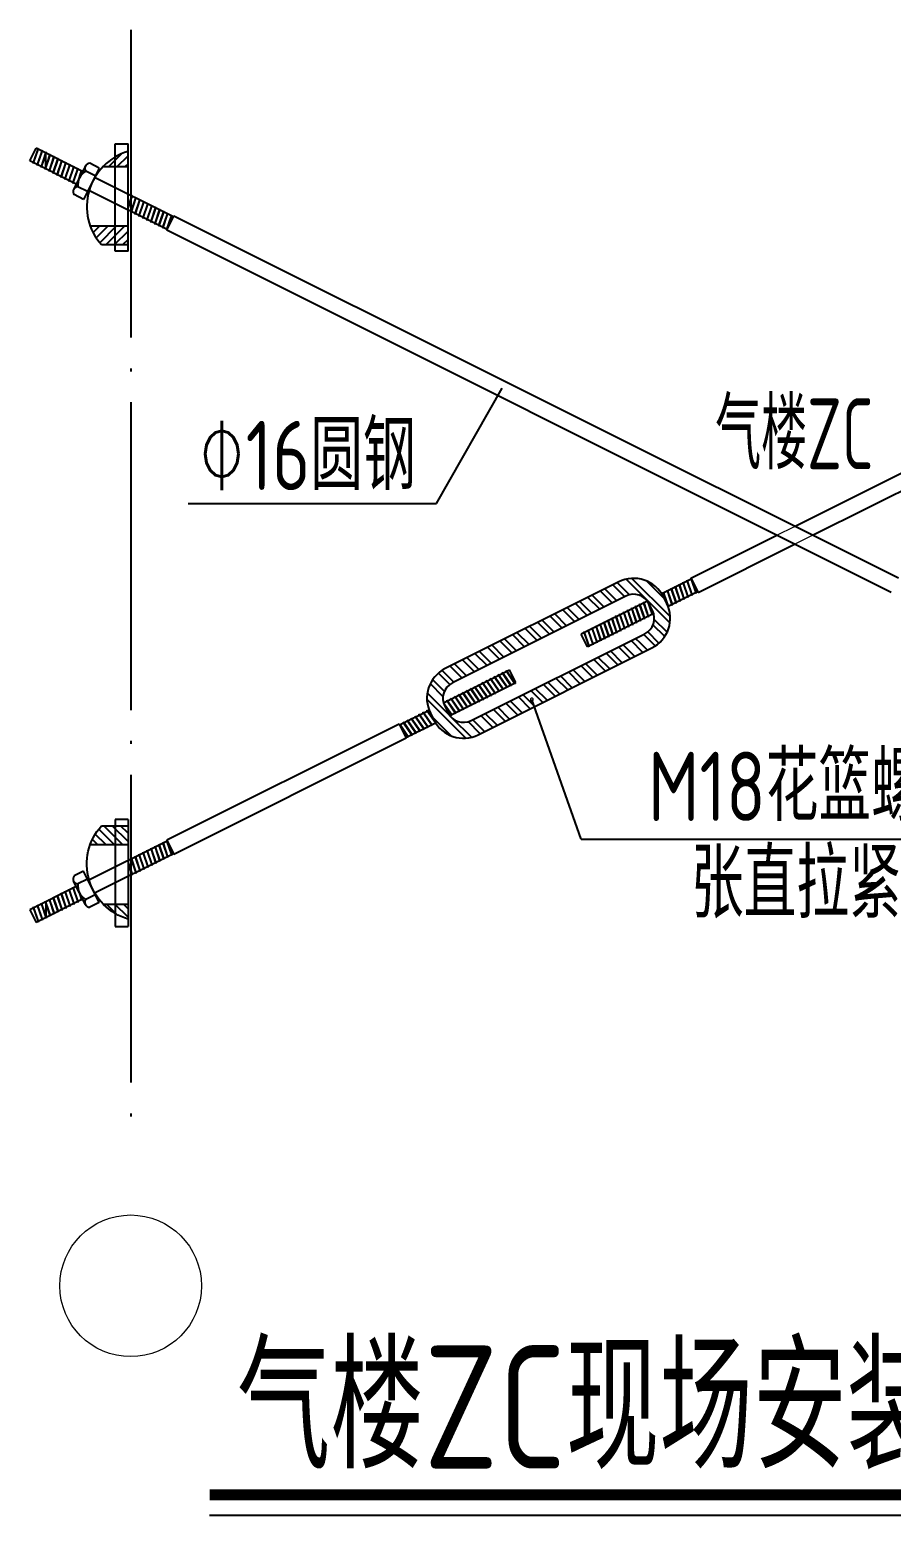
# Model space of a CAD drawing. Extents: x 9752569 to 9923256, y 1590558 to 2510207.
# Drawn here: x 9885641 to 9891237, y 2030757 to 2040408 of the extents above; entities that cross this region are included whole.
import ezdxf
from ezdxf.enums import TextEntityAlignment as Align

# ---------------------------------------------------------------- set-up
doc = ezdxf.new("R2010")
doc.units = 0
doc.header["$LTSCALE"] = 1000
doc.header["$MEASUREMENT"] = 0
for name, pattern in [('CONTINUOUS1', [0]), ('DASHED', [0.75, 0.5, -0.25]), ('DOTE', [2.42, 2, -0.2, 0.02, -0.2])]:
    doc.linetypes.add(name, pattern=pattern)
for name, color, linetype in [('003_THICK', 7, 'CONTINUOUS1'), ('DOTE', 8, 'DOTE'), ('LAYER4', 4, 'CONTINUOUS'), ('PUB_TEXT', 7, 'CONTINUOUS'), ('THIN', 7, 'CONTINUOUS'), ('一般文字', 6, 'CONTINUOUS'), ('刚架', 2, 'CONTINUOUS'), ('填充', 8, 'CONTINUOUS'), ('支撑', 4, 'CONTINUOUS'), ('板', 4, 'CONTINUOUS')]:
    doc.layers.add(name, color=color, linetype=linetype)
doc.layers.add('Z-详图标注', color=3, linetype='CONTINUOUS', lineweight=18)
doc.layers.add('标注', color=4, linetype='CONTINUOUS', lineweight=20)
doc.styles.add('_HZTXT', font='atssdeng.shx', dxfattribs={"width": 0.8, "bigfont": 'atssdchn.shx'})
doc.styles.add('TSSD_DIMENSION', font='atssdeng.shx', dxfattribs={"width": 0.7, "bigfont": 'atssdchn.shx'})
doc.styles.add('TSSD_Label', font='Tssdeng.shx', dxfattribs={"width": 0.7, "bigfont": 'hztxt.shx'})

# ---------------------------------------------------------------- blocks, each defined once
blk = doc.blocks.new('*X15')
at = {"layer": '填充', "linetype": 'Continuous'}
for p, q in [((15636192.3, -855771.1), (15636118.8, -855697.6)), ((15636226.4, -855728), (15636155, -855656.6)), ((15636253.1, -855712.5), (15636179.3, -855638.7)), ((15636227.1, -855925.2), (15636084.7, -855782.8)), ((15636183.7, -855804.6), (15636103.4, -855724.3)), ((15636328.2, -856068.5), (15636082.4, -855822.6)), ((15636235.7, -856053.1), (15636115.4, -855932.7)), ((15636364.4, -856062.4), (15636245, -855943.1)), ((15636420, -856040.9), (15636342.9, -855963.8)), ((15636448.1, -856026.8), (15636372.6, -855951.3))]:
    blk.add_line(p, q, dxfattribs=at)
blk = doc.blocks.new('*X16')
at = {"layer": '填充', "linetype": 'Continuous'}
for p, q in [((15637626.7, -855296.2), (15637384.6, -855054.1)), ((15637338.7, -855169.7), (15637263.2, -855094.3)), ((15637369, -855157.9), (15637291.4, -855080.2)), ((15637624.7, -855336.5), (15637347.6, -855059.3)), ((15637590.9, -855183.3), (15637477.5, -855069.9)), ((15637287.3, -855195.5), (15637275.3, -855183.5)), ((15637607.2, -855396.1), (15637526, -855314.8)), ((15637532, -855482.4), (15637458.2, -855408.6)), ((15637555.9, -855464.1), (15637484.4, -855392.6)), ((15637592.3, -855423.4), (15637517.8, -855348.9)), ((15637482.2, -855509.7), (15637438.3, -855465.8))]:
    blk.add_line(p, q, dxfattribs=at)
blk = doc.blocks.new('*X17')
at = {"layer": '填充', "linetype": 'Continuous'}
for p, q in [((15637259.1, -855209.5), (15637183.7, -855134.1)), ((15637275.3, -855183.5), (15637211.8, -855120)), ((15637048.6, -855314.8), (15636973.2, -855239.3)), ((15637100, -855289.1), (15637024.6, -855213.6)), ((15637128.2, -855275), (15637052.7, -855199.5)), ((15637179.6, -855249.3), (15637104.1, -855173.8)), ((15637207.7, -855235.2), (15637132.3, -855159.8)), ((15636861.4, -855408.4), (15636785.9, -855332.9)), ((15636889.5, -855394.3), (15636814.1, -855318.9)), ((15636941, -855368.6), (15636865.5, -855293.2)), ((15636969.1, -855354.6), (15636893.6, -855279.1)), ((15637020.5, -855328.8), (15636945, -855253.4)), ((15636702.3, -855487.9), (15636626.8, -855412.5)), ((15636730.4, -855473.9), (15636655, -855398.4)), ((15636781.9, -855448.2), (15636706.4, -855372.7)), ((15636810, -855434.1), (15636734.5, -855358.6)), ((15637438.3, -855465.8), (15637406.8, -855434.3)), ((15636491.8, -855593.2), (15636416.3, -855517.7)), ((15636543.2, -855567.5), (15636467.7, -855492)), ((15636571.3, -855553.4), (15636495.9, -855478)), ((15636622.8, -855527.7), (15636547.3, -855452.3)), ((15636650.9, -855513.7), (15636575.4, -855438.2)), ((15637295, -855603.3), (15637219.5, -855527.9)), ((15637323.1, -855589.3), (15637247.7, -855513.8)), ((15637374.5, -855563.6), (15637299.1, -855488.1)), ((15637402.7, -855549.5), (15637327.2, -855474)), ((15637454.1, -855523.8), (15637378.6, -855448.3)), ((15636304.6, -855686.8), (15636229.1, -855611.4)), ((15636332.7, -855672.8), (15636257.2, -855597.3)), ((15636384.1, -855647), (15636308.6, -855571.6)), ((15636412.2, -855633), (15636336.8, -855557.5)), ((15636463.7, -855607.3), (15636388.2, -855531.8)), ((15637135.9, -855682.9), (15637060.4, -855607.4)), ((15637164, -855668.8), (15637088.6, -855593.4)), ((15637215.4, -855643.1), (15637140, -855567.7)), ((15637243.6, -855629.1), (15637168.1, -855553.6)), ((15636925.4, -855788.2), (15636849.9, -855712.7)), ((15636976.8, -855762.4), (15636901.3, -855687)), ((15637004.9, -855748.4), (15636929.5, -855672.9)), ((15637056.3, -855722.7), (15636980.9, -855647.2)), ((15637084.5, -855708.6), (15637009, -855633.1)), ((15636738.2, -855881.8), (15636662.7, -855806.3)), ((15636766.3, -855867.7), (15636690.8, -855792.2)), ((15636817.7, -855842), (15636742.2, -855766.5)), ((15636845.8, -855827.9), (15636770.4, -855752.5)), ((15636897.2, -855802.2), (15636821.8, -855726.7)), ((15636579.1, -855961.3), (15636503.6, -855885.8)), ((15636607.2, -855947.3), (15636531.7, -855871.8)), ((15636658.6, -855921.5), (15636583.1, -855846.1)), ((15636686.7, -855907.5), (15636611.3, -855832)), ((15636499.5, -856001.1), (15636424, -855925.6)), ((15636527.6, -855987), (15636452.2, -855911.6))]:
    blk.add_line(p, q, dxfattribs=at)
blk = doc.blocks.new('A$C3B5F1999')
at = {"layer": '板', "lineweight": -3}
h = blk.add_hatch(dxfattribs=at)
h.set_pattern_fill('ANSI31', color=256, scale=11.25, style=0)
h.set_pattern_definition([(225, (1544786.093, 1161578.04), (25.25697034, -25.25697034), [])])
h.paths.add_polyline_path([(227.3, 494.1, 0.095394), (160.5, 606.6), (0, 606.6), (0, 494.1)])
h.paths.add_polyline_path([(0, 135.7), (0, 44.9, 0.128822), (150.1, 135.7)])
for p, q in [((0, 645.3), (76.8, 645.3)), ((0, 645.3), (0, 0)), ((76.8, 645.3), (76.8, 0)), ((160.5, 606.6), (0, 606.6)), ((160.5, 606.6), (0, 606.6)), ((227.3, 494.1), (0, 494.1)), ((150.1, 135.7), (0, 135.7)), ((76.8, 0), (0, 0))]:
    blk.add_line(p, q, dxfattribs=at)
blk.add_arc((-98.2, 376.8), 346.1, 286.4909, 41.61835, dxfattribs=at)

msp = doc.modelspace()

# ---------------------------------------------------------------- linework, layer by layer
at = {"layer": '003_THICK'}
for p, q in [((9886092.6, 2039509.3), (9885990.9, 2039305.9)), ((9886092.6, 2034738.2), (9885990.9, 2034941.5))]:
    msp.add_line(p, q, dxfattribs=at)
at = {"layer": 'DOTE'}
msp.add_line((9886297.1, 2040408), (9886297.1, 2033168.3), dxfattribs=at)
at = {"layer": 'LAYER4'}
for p, q in [((9889467.8, 2036821.1), (9888340.4, 2036257.5)), ((9889514.1, 2036728.6), (9888386.7, 2036164.9)), ((9889686.3, 2036634.9), (9889664.5, 2036678.4)), ((9889778.9, 2036681.2), (9889757.1, 2036724.7)), ((9888508.8, 2035920.7), (9889636.1, 2036484.4)), ((9888555.1, 2035828.2), (9889682.4, 2036391.9)), ((9888336.6, 2036014.5), (9888358.3, 2035970.9)), ((9888244, 2035968.2), (9888265.8, 2035924.6))]:
    msp.add_line(p, q, dxfattribs=at)
for centre, major_axis, start_param, end_param in [((9889564.2, 2036628.3), (-215.6, 0.3), 3.606601, 5.177398), ((9889564.2, 2036628.3), (-112.1, 0.6), 3.610884, 5.18168), ((9889586, 2036584.7), (-215.6, 0.5), 2.036922, 3.607718), ((9889586, 2036584.7), (112.1, 0.6), -1.112191, 0.458605), ((9888436.8, 2036064.6), (-215.6, 0.1), -1.106721, 0.464075), ((9888436.8, 2036064.6), (112.1, 0.9), 2.026718, 3.597514), ((9888458.6, 2036021), (-215.6, 0.3), 0.465009, 2.035805), ((9888458.6, 2036021), (-112.1, 1.5), 0.477025, 2.047821)]:
    msp.add_ellipse(centre, major_axis=major_axis, ratio=1, start_param=start_param, end_param=end_param, dxfattribs=at)
at = {"layer": 'PUB_TEXT'}
for p, q in [((9888283.3, 2037330.7), (9888709.5, 2038079.9)), ((9886669.6, 2037330.7), (9888283.3, 2037330.7)), ((9889222, 2035150.1), (9888902.5, 2036057.1)), ((9889222, 2035150.1), (9891997.1, 2035150.1))]:
    msp.add_line(p, q, dxfattribs=at)
at = {"layer": '一般文字', "color": 2}
msp.add_line((9886809.2, 2030757.4), (9894137.6, 2030757.4), dxfattribs=at)
at = {"layer": '一般文字', "color": 2, "const_width": 72}
msp.add_lwpolyline([(9886809.2, 2030890.9), (9894137.6, 2030890.9)], dxfattribs=at)
at = {"layer": '刚架', "color": 5, "linetype": 'DASHED'}
for p, q in [((9885745, 2039504.6), (9885745, 2039607.4)), ((9885745, 2034742.9), (9885745, 2034640))]:
    msp.add_line(p, q, dxfattribs=at)
at = {"layer": '支撑', "linetype": 'Continuous'}
for p, q in [((9885641.4, 2039556.4), (9885682.5, 2039638.7)), ((9885985.2, 2039487.3), (9885682.5, 2039638.7)), ((9885944.1, 2039405), (9885641.4, 2039556.4)), ((9886002.8, 2039522.4), (9885926.5, 2039369.9)), ((9886067.2, 2039458.5), (9886005.5, 2039489.3)), ((9886092.6, 2039509.3), (9886030.9, 2039540.1)), ((9886016.4, 2039356.8), (9885954.7, 2039387.6)), ((9886574.8, 2039192.6), (9886062.4, 2039448.8)), ((9885990.9, 2039305.9), (9885929.2, 2039336.8)), ((9886533.6, 2039110.3), (9886021.2, 2039366.5)), ((9886531.1, 2039105.1), (9886577.3, 2039197.7)), ((9891283.5, 2036844.6), (9886577.3, 2039197.7)), ((9890609.6, 2037181.6), (9894641.8, 2039197.7)), ((9891237.2, 2036752), (9886531.1, 2039105.1)), ((9890725.3, 2037123.7), (9894688, 2039105.1)), ((9889935.6, 2036844.6), (9890493.8, 2037123.7)), ((9889981.9, 2036752), (9890609.6, 2037065.9)), ((9889938.2, 2036839.5), (9889746.4, 2036743.6)), ((9889935.6, 2036844.6), (9889981.9, 2036752)), ((9889652.9, 2036696.8), (9889223.3, 2036482)), ((9889979.3, 2036757.2), (9889787.6, 2036661.3)), ((9889694.1, 2036614.6), (9889264.4, 2036399.7)), ((9889264.4, 2036399.7), (9889223.3, 2036482)), ((9888328.8, 2036034.8), (9888758.4, 2036249.6)), ((9888799.6, 2036167.3), (9888758.4, 2036249.6)), ((9888369.9, 2035952.5), (9888799.6, 2036167.3)), ((9888043.5, 2035892.1), (9888235.3, 2035988)), ((9888084.7, 2035809.9), (9888276.4, 2035905.7)), ((9888041, 2035897.3), (9886531.1, 2035142.3)), ((9888087.2, 2035804.7), (9886577.3, 2035049.8)), ((9888041, 2035897.3), (9888087.2, 2035804.7)), ((9886533.6, 2035137.2), (9886021.2, 2034881)), ((9886531.1, 2035142.3), (9886577.3, 2035049.8)), ((9886574.8, 2035054.9), (9886062.4, 2034798.7)), ((9885990.9, 2034941.5), (9885929.2, 2034910.7)), ((9885944.1, 2034842.4), (9885641.4, 2034691.1)), ((9886002.8, 2034725), (9885926.5, 2034877.5)), ((9886016.4, 2034890.7), (9885954.7, 2034859.8)), ((9885985.2, 2034760.1), (9885682.5, 2034608.8)), ((9886067.2, 2034789), (9886005.5, 2034758.2)), ((9885641.4, 2034691.1), (9885682.5, 2034608.8)), ((9886092.6, 2034738.2), (9886030.9, 2034707.3))]:
    msp.add_line(p, q, dxfattribs=at)
for centre, major_axis, start_param, end_param in [((9886056.1, 2039400.5), (102.1, 6), 2.029825, 3.209045), ((9886031.4, 2039508.1), (-32, 1.4), -1.511964, 0.671288), ((9885955.2, 2039355.6), (32, 0.5), 1.570208, 3.75346), ((9885955.2, 2034891.9), (-32, 0.5), -0.613005, 1.570247), ((9886056.1, 2034847), (-102.1, 6), -0.067509, 1.111712), ((9886031.4, 2034739.3), (32, 1.6), 2.463185, 4.646437)]:
    msp.add_ellipse(centre, major_axis=major_axis, ratio=1, start_param=start_param, end_param=end_param, dxfattribs=at)
at = {"layer": '标注', "linetype": 'Continuous'}
for p, q in [((9885663.8, 2039545.2), (9885693.5, 2039633.2)), ((9885664.5, 2039538.4), (9885698, 2039637.4)), ((9885669, 2039542.6), (9885698.7, 2039630.6)), ((9885689.5, 2039532.3), (9885719.2, 2039620.3)), ((9885690.2, 2039525.5), (9885723.7, 2039624.5)), ((9885698, 2039637.4), (9885693.5, 2039633.2)), ((9885694.7, 2039529.7), (9885724.4, 2039617.7)), ((9885698.7, 2039630.6), (9885698, 2039637.4)), ((9885715.2, 2039519.5), (9885744.9, 2039607.5)), ((9885716, 2039512.7), (9885749.4, 2039611.7)), ((9885723.7, 2039624.5), (9885719.2, 2039620.3)), ((9885720.4, 2039516.9), (9885750.1, 2039604.9)), ((9885724.4, 2039617.7), (9885723.7, 2039624.5)), ((9885740.9, 2039506.6), (9885770.7, 2039594.6)), ((9885741.7, 2039499.8), (9885775.1, 2039598.8)), ((9885749.4, 2039611.7), (9885744.9, 2039607.5)), ((9885746.1, 2039504), (9885775.8, 2039592)), ((9885750.1, 2039604.9), (9885749.4, 2039611.7)), ((9885766.7, 2039493.8), (9885796.4, 2039581.8)), ((9885767.4, 2039487), (9885800.8, 2039586)), ((9885775.1, 2039598.8), (9885770.7, 2039594.6)), ((9885771.8, 2039491.2), (9885801.6, 2039579.2)), ((9885775.8, 2039592), (9885775.1, 2039598.8)), ((9885792.4, 2039480.9), (9885822.1, 2039568.9)), ((9885793.1, 2039474.1), (9885826.5, 2039573.1)), ((9885800.8, 2039586), (9885796.4, 2039581.8)), ((9885797.6, 2039478.3), (9885827.3, 2039566.3)), ((9885801.6, 2039579.2), (9885800.8, 2039586)), ((9885826.5, 2039573.1), (9885822.1, 2039568.9)), ((9885827.3, 2039566.3), (9885826.5, 2039573.1)), ((9885663.8, 2039545.2), (9885664.5, 2039538.4)), ((9885669, 2039542.6), (9885664.5, 2039538.4)), ((9885689.5, 2039532.3), (9885690.2, 2039525.5)), ((9885694.7, 2039529.7), (9885690.2, 2039525.5)), ((9885715.2, 2039519.5), (9885716, 2039512.7)), ((9885720.4, 2039516.9), (9885716, 2039512.7)), ((9885740.9, 2039506.6), (9885741.7, 2039499.8)), ((9885746.1, 2039504), (9885741.7, 2039499.8)), ((9885766.7, 2039493.8), (9885767.4, 2039487)), ((9885771.8, 2039491.2), (9885767.4, 2039487)), ((9885792.4, 2039480.9), (9885793.1, 2039474.1)), ((9885797.6, 2039478.3), (9885793.1, 2039474.1)), ((9885818.1, 2039468), (9885847.8, 2039556)), ((9885818.8, 2039461.2), (9885852.3, 2039560.2)), ((9885823.3, 2039465.4), (9885853, 2039553.4)), ((9885843.8, 2039455.2), (9885873.5, 2039543.2)), ((9885844.5, 2039448.4), (9885878, 2039547.4)), ((9885852.3, 2039560.2), (9885847.8, 2039556)), ((9885849, 2039452.6), (9885878.7, 2039540.6)), ((9885853, 2039553.4), (9885852.3, 2039560.2)), ((9885869.5, 2039442.3), (9885899.2, 2039530.3)), ((9885870.3, 2039435.5), (9885903.7, 2039534.5)), ((9885878, 2039547.4), (9885873.5, 2039543.2)), ((9885874.7, 2039439.7), (9885904.4, 2039527.7)), ((9885878.7, 2039540.6), (9885878, 2039547.4)), ((9885895.2, 2039429.5), (9885924.9, 2039517.5)), ((9885896, 2039422.7), (9885929.4, 2039521.7)), ((9885903.7, 2039534.5), (9885899.2, 2039530.3)), ((9885900.4, 2039426.9), (9885930.1, 2039514.9)), ((9885904.4, 2039527.7), (9885903.7, 2039534.5)), ((9885920.9, 2039416.6), (9885950.7, 2039504.6)), ((9885921.7, 2039409.8), (9885955.1, 2039508.8)), ((9885929.4, 2039521.7), (9885924.9, 2039517.5)), ((9885926.1, 2039414), (9885955.9, 2039502)), ((9885930.1, 2039514.9), (9885929.4, 2039521.7)), ((9885955.1, 2039508.8), (9885950.7, 2039504.6)), ((9885953.4, 2039423.7), (9885976.4, 2039491.8)), ((9885955.9, 2039502), (9885955.1, 2039508.8)), ((9885962.7, 2039442.4), (9885980.8, 2039496)), ((9885972.1, 2039461), (9885981.6, 2039489.2)), ((9885980.8, 2039496), (9885976.4, 2039491.8)), ((9885981.6, 2039489.2), (9885980.8, 2039496)), ((9885818.1, 2039468), (9885818.8, 2039461.2)), ((9885823.3, 2039465.4), (9885818.8, 2039461.2)), ((9885843.8, 2039455.2), (9885844.5, 2039448.4)), ((9885849, 2039452.6), (9885844.5, 2039448.4)), ((9885869.5, 2039442.3), (9885870.3, 2039435.5)), ((9885874.7, 2039439.7), (9885870.3, 2039435.5)), ((9885895.2, 2039429.5), (9885896, 2039422.7)), ((9885900.4, 2039426.9), (9885896, 2039422.7)), ((9885920.9, 2039416.6), (9885921.7, 2039409.8)), ((9885926.1, 2039414), (9885921.7, 2039409.8)), ((9886279.8, 2039251.1), (9886307.3, 2039332.7)), ((9886279.8, 2039260.1), (9886302.9, 2039328.5)), ((9886279.8, 2039242.2), (9886308.1, 2039325.9)), ((9886298.9, 2039227.6), (9886328.6, 2039315.6)), ((9886299.6, 2039220.8), (9886333.1, 2039319.8)), ((9886307.3, 2039332.7), (9886302.9, 2039328.5)), ((9886304.1, 2039225), (9886333.8, 2039313)), ((9886308.1, 2039325.9), (9886307.3, 2039332.7)), ((9886324.6, 2039214.8), (9886354.3, 2039302.8)), ((9886325.3, 2039208), (9886358.8, 2039307)), ((9886333.1, 2039319.8), (9886328.6, 2039315.6)), ((9886329.8, 2039212.2), (9886359.5, 2039300.2)), ((9886333.8, 2039313), (9886333.1, 2039319.8)), ((9886350.3, 2039201.9), (9886380, 2039289.9)), ((9886351.1, 2039195.1), (9886384.5, 2039294.1)), ((9886358.8, 2039307), (9886354.3, 2039302.8)), ((9886355.5, 2039199.3), (9886385.2, 2039287.3)), ((9886359.5, 2039300.2), (9886358.8, 2039307)), ((9886376, 2039189.1), (9886405.7, 2039277.1)), ((9886376.8, 2039182.3), (9886410.2, 2039281.3)), ((9886384.5, 2039294.1), (9886380, 2039289.9)), ((9886385.2, 2039287.3), (9886384.5, 2039294.1)), ((9886410.2, 2039281.3), (9886405.7, 2039277.1)), ((9886410.9, 2039274.5), (9886410.2, 2039281.3)), ((9886298.9, 2039227.6), (9886299.6, 2039220.8)), ((9886304.1, 2039225), (9886299.6, 2039220.8)), ((9886324.6, 2039214.8), (9886325.3, 2039208)), ((9886329.8, 2039212.2), (9886325.3, 2039208)), ((9886350.3, 2039201.9), (9886351.1, 2039195.1)), ((9886355.5, 2039199.3), (9886351.1, 2039195.1)), ((9886376, 2039189.1), (9886376.8, 2039182.3)), ((9886381.2, 2039186.5), (9886376.8, 2039182.3)), ((9886381.2, 2039186.5), (9886410.9, 2039274.5)), ((9886401.7, 2039176.2), (9886431.5, 2039264.2)), ((9886402.5, 2039169.4), (9886435.9, 2039268.4)), ((9886406.9, 2039173.6), (9886436.7, 2039261.6)), ((9886427.5, 2039163.3), (9886457.2, 2039251.3)), ((9886428.2, 2039156.5), (9886461.6, 2039255.6)), ((9886435.9, 2039268.4), (9886431.5, 2039264.2)), ((9886432.7, 2039160.8), (9886462.4, 2039248.8)), ((9886436.7, 2039261.6), (9886435.9, 2039268.4)), ((9886453.2, 2039150.5), (9886482.9, 2039238.5)), ((9886453.9, 2039143.7), (9886487.3, 2039242.7)), ((9886461.6, 2039255.6), (9886457.2, 2039251.3)), ((9886458.4, 2039147.9), (9886488.1, 2039235.9)), ((9886462.4, 2039248.8), (9886461.6, 2039255.6)), ((9886478.9, 2039137.6), (9886508.6, 2039225.6)), ((9886479.6, 2039130.8), (9886513.1, 2039229.8)), ((9886487.3, 2039242.7), (9886482.9, 2039238.5)), ((9886484.1, 2039135), (9886513.8, 2039223)), ((9886488.1, 2039235.9), (9886487.3, 2039242.7)), ((9886504.6, 2039124.8), (9886534.3, 2039212.8)), ((9886505.3, 2039118), (9886538.8, 2039217)), ((9886513.1, 2039229.8), (9886508.6, 2039225.6)), ((9886509.8, 2039122.2), (9886539.5, 2039210.2)), ((9886513.8, 2039223), (9886513.1, 2039229.8)), ((9886530.3, 2039111.9), (9886560, 2039199.9)), ((9886531.1, 2039105.1), (9886564.5, 2039204.1)), ((9886538.8, 2039217), (9886534.3, 2039212.8)), ((9886539.5, 2039210.2), (9886538.8, 2039217)), ((9886540.4, 2039123.8), (9886565.2, 2039197.3)), ((9886564.5, 2039204.1), (9886560, 2039199.9)), ((9886565.2, 2039197.3), (9886564.5, 2039204.1)), ((9886577.3, 2039197.7), (9886572.2, 2039193.8)), ((9886401.7, 2039176.2), (9886402.5, 2039169.4)), ((9886406.9, 2039173.6), (9886402.5, 2039169.4)), ((9886427.5, 2039163.3), (9886428.2, 2039156.5)), ((9886432.7, 2039160.8), (9886428.2, 2039156.5)), ((9886453.2, 2039150.5), (9886453.9, 2039143.7)), ((9886458.4, 2039147.9), (9886453.9, 2039143.7)), ((9886478.9, 2039137.6), (9886479.6, 2039130.8)), ((9886484.1, 2039135), (9886479.6, 2039130.8)), ((9886504.6, 2039124.8), (9886505.3, 2039118)), ((9886509.8, 2039122.2), (9886505.3, 2039118)), ((9886530.3, 2039111.9), (9886531.1, 2039105.1)), ((9889780.6, 2036760.7), (9889781.3, 2036767.5)), ((9889781.3, 2036767.5), (9889814.7, 2036668.5)), ((9889785.8, 2036763.3), (9889781.3, 2036767.5)), ((9889806.3, 2036773.5), (9889807, 2036780.3)), ((9889806.3, 2036773.5), (9889836, 2036685.5)), ((9889807, 2036780.3), (9889840.5, 2036681.3)), ((9889811.5, 2036776.1), (9889807, 2036780.3)), ((9889811.5, 2036776.1), (9889841.2, 2036688.1)), ((9889832, 2036786.4), (9889832.7, 2036793.2)), ((9889832, 2036786.4), (9889861.7, 2036698.4)), ((9889832.7, 2036793.2), (9889866.2, 2036694.2)), ((9889837.2, 2036789), (9889832.7, 2036793.2)), ((9889837.2, 2036789), (9889866.9, 2036701)), ((9889857.7, 2036799.2), (9889858.5, 2036806)), ((9889857.7, 2036799.2), (9889887.4, 2036711.2)), ((9889858.5, 2036806), (9889891.9, 2036707)), ((9889862.9, 2036801.8), (9889858.5, 2036806)), ((9889862.9, 2036801.8), (9889892.6, 2036713.8)), ((9889883.4, 2036812.1), (9889884.2, 2036818.9)), ((9889883.4, 2036812.1), (9889913.1, 2036724.1)), ((9889884.2, 2036818.9), (9889917.6, 2036719.9)), ((9889888.6, 2036814.7), (9889884.2, 2036818.9)), ((9889888.6, 2036814.7), (9889918.3, 2036726.7)), ((9889909.1, 2036825), (9889909.9, 2036831.8)), ((9889909.1, 2036825), (9889938.9, 2036737)), ((9889909.9, 2036831.8), (9889943.3, 2036732.8)), ((9889914.3, 2036827.6), (9889909.9, 2036831.8)), ((9889914.3, 2036827.6), (9889944, 2036739.5)), ((9889934.9, 2036837.8), (9889935.6, 2036844.6)), ((9889934.9, 2036837.8), (9889964.6, 2036749.8)), ((9889935.6, 2036844.6), (9889969, 2036745.6)), ((9889944.9, 2036825.9), (9889969.8, 2036752.4)), ((9889600.6, 2036670.7), (9889601.3, 2036677.5)), ((9889600.6, 2036670.7), (9889630.3, 2036582.7)), ((9889605.8, 2036673.3), (9889601.3, 2036677.5)), ((9889601.3, 2036677.5), (9889634.7, 2036578.5)), ((9889605.8, 2036673.3), (9889635.5, 2036585.3)), ((9889626.3, 2036683.5), (9889627, 2036690.3)), ((9889626.3, 2036683.5), (9889656, 2036595.5)), ((9889631.5, 2036686.1), (9889627, 2036690.3)), ((9889627, 2036690.3), (9889660.4, 2036591.3)), ((9889631.5, 2036686.1), (9889661.2, 2036598.1)), ((9889652, 2036696.4), (9889652.2, 2036697.8)), ((9889652, 2036696.4), (9889681.7, 2036608.4)), ((9889656.5, 2036691.9), (9889686.2, 2036604.2)), ((9889663.4, 2036680.6), (9889686.9, 2036611)), ((9889754.9, 2036747.8), (9889755.6, 2036754.6)), ((9889754.9, 2036747.8), (9889774.3, 2036690.3)), ((9889755.6, 2036754.6), (9889784.6, 2036668.6)), ((9889760, 2036750.4), (9889755.6, 2036754.6)), ((9889760, 2036750.4), (9889789.8, 2036662.4)), ((9889780.6, 2036760.7), (9889810.3, 2036672.7)), ((9889785.8, 2036763.3), (9889815.5, 2036675.3)), ((9889814.7, 2036668.5), (9889810.3, 2036672.7)), ((9889815.5, 2036675.3), (9889814.7, 2036668.5)), ((9889840.5, 2036681.3), (9889836, 2036685.5)), ((9889841.2, 2036688.1), (9889840.5, 2036681.3)), ((9889866.2, 2036694.2), (9889861.7, 2036698.4)), ((9889866.9, 2036701), (9889866.2, 2036694.2)), ((9889891.9, 2036707), (9889887.4, 2036711.2)), ((9889892.6, 2036713.8), (9889891.9, 2036707)), ((9889917.6, 2036719.9), (9889913.1, 2036724.1)), ((9889918.3, 2036726.7), (9889917.6, 2036719.9)), ((9889943.3, 2036732.8), (9889938.9, 2036737)), ((9889944, 2036739.5), (9889943.3, 2036732.8)), ((9889969, 2036745.6), (9889964.6, 2036749.8)), ((9889969.8, 2036752.4), (9889969, 2036745.6)), ((9889981.9, 2036752), (9889976.7, 2036755.9)), ((9889394.8, 2036567.8), (9889395.6, 2036574.6)), ((9889400, 2036570.4), (9889395.6, 2036574.6)), ((9889395.6, 2036574.6), (9889429, 2036475.6)), ((9889420.6, 2036580.7), (9889421.3, 2036587.5)), ((9889420.6, 2036580.7), (9889450.3, 2036492.7)), ((9889425.8, 2036583.3), (9889421.3, 2036587.5)), ((9889421.3, 2036587.5), (9889454.7, 2036488.5)), ((9889425.8, 2036583.3), (9889455.5, 2036495.3)), ((9889446.3, 2036593.5), (9889447, 2036600.3)), ((9889446.3, 2036593.5), (9889476, 2036505.5)), ((9889451.5, 2036596.1), (9889447, 2036600.3)), ((9889447, 2036600.3), (9889480.4, 2036501.3)), ((9889451.5, 2036596.1), (9889481.2, 2036508.1)), ((9889472, 2036606.4), (9889472.7, 2036613.2)), ((9889472, 2036606.4), (9889501.7, 2036518.4)), ((9889477.2, 2036609), (9889472.7, 2036613.2)), ((9889472.7, 2036613.2), (9889506.2, 2036514.2)), ((9889477.2, 2036609), (9889506.9, 2036521)), ((9889497.7, 2036619.2), (9889498.4, 2036626)), ((9889497.7, 2036619.2), (9889527.4, 2036531.2)), ((9889502.9, 2036621.8), (9889498.4, 2036626)), ((9889498.4, 2036626), (9889531.9, 2036527)), ((9889502.9, 2036621.8), (9889532.6, 2036533.8)), ((9889523.4, 2036632.1), (9889524.2, 2036638.9)), ((9889523.4, 2036632.1), (9889553.1, 2036544.1)), ((9889528.6, 2036634.7), (9889524.2, 2036638.9)), ((9889524.2, 2036638.9), (9889557.6, 2036539.9)), ((9889528.6, 2036634.7), (9889558.3, 2036546.7)), ((9889549.1, 2036645), (9889549.9, 2036651.7)), ((9889549.1, 2036645), (9889578.8, 2036556.9)), ((9889554.3, 2036647.5), (9889549.9, 2036651.7)), ((9889549.9, 2036651.7), (9889583.3, 2036552.7)), ((9889554.3, 2036647.5), (9889584, 2036559.5)), ((9889574.8, 2036657.8), (9889575.6, 2036664.6)), ((9889574.8, 2036657.8), (9889604.6, 2036569.8)), ((9889580, 2036660.4), (9889575.6, 2036664.6)), ((9889575.6, 2036664.6), (9889609, 2036565.6)), ((9889580, 2036660.4), (9889609.8, 2036572.4)), ((9889634.7, 2036578.5), (9889630.3, 2036582.7)), ((9889635.5, 2036585.3), (9889634.7, 2036578.5)), ((9889660.4, 2036591.3), (9889656, 2036595.5)), ((9889661.2, 2036598.1), (9889660.4, 2036591.3)), ((9889686.2, 2036604.2), (9889681.7, 2036608.4)), ((9889686.9, 2036611), (9889686.2, 2036604.2)), ((9889789.8, 2036662.4), (9889789.2, 2036656.9)), ((9889240.6, 2036490.7), (9889241.3, 2036497.5)), ((9889240.6, 2036490.7), (9889270.3, 2036402.7)), ((9889245.7, 2036493.3), (9889241.3, 2036497.5)), ((9889241.3, 2036497.5), (9889274.7, 2036398.5)), ((9889245.7, 2036493.3), (9889275.5, 2036405.3)), ((9889266.3, 2036503.5), (9889267, 2036510.3)), ((9889266.3, 2036503.5), (9889296, 2036415.5)), ((9889271.5, 2036506.1), (9889267, 2036510.3)), ((9889267, 2036510.3), (9889300.4, 2036411.3)), ((9889271.5, 2036506.1), (9889301.2, 2036418.1)), ((9889292, 2036516.4), (9889292.7, 2036523.2)), ((9889292, 2036516.4), (9889321.7, 2036428.4)), ((9889297.2, 2036519), (9889292.7, 2036523.2)), ((9889292.7, 2036523.2), (9889326.2, 2036424.2)), ((9889297.2, 2036519), (9889326.9, 2036431)), ((9889317.7, 2036529.2), (9889318.4, 2036536)), ((9889317.7, 2036529.2), (9889347.4, 2036441.2)), ((9889322.9, 2036531.8), (9889318.4, 2036536)), ((9889318.4, 2036536), (9889351.9, 2036437)), ((9889322.9, 2036531.8), (9889352.6, 2036443.8)), ((9889343.4, 2036542.1), (9889344.2, 2036548.9)), ((9889343.4, 2036542.1), (9889373.1, 2036454.1)), ((9889348.6, 2036544.7), (9889344.2, 2036548.9)), ((9889344.2, 2036548.9), (9889377.6, 2036449.9)), ((9889348.6, 2036544.7), (9889378.3, 2036456.7)), ((9889369.1, 2036554.9), (9889369.9, 2036561.7)), ((9889369.1, 2036554.9), (9889398.8, 2036466.9)), ((9889374.3, 2036557.5), (9889369.9, 2036561.7)), ((9889369.9, 2036561.7), (9889403.3, 2036462.7)), ((9889374.3, 2036557.5), (9889404, 2036469.5)), ((9889394.8, 2036567.8), (9889424.6, 2036479.8)), ((9889400, 2036570.4), (9889429.8, 2036482.4)), ((9889429, 2036475.6), (9889424.6, 2036479.8)), ((9889429.8, 2036482.4), (9889429, 2036475.6)), ((9889454.7, 2036488.5), (9889450.3, 2036492.7)), ((9889455.5, 2036495.3), (9889454.7, 2036488.5)), ((9889480.4, 2036501.3), (9889476, 2036505.5)), ((9889481.2, 2036508.1), (9889480.4, 2036501.3)), ((9889506.2, 2036514.2), (9889501.7, 2036518.4)), ((9889506.9, 2036521), (9889506.2, 2036514.2)), ((9889531.9, 2036527), (9889527.4, 2036531.2)), ((9889532.6, 2036533.8), (9889531.9, 2036527)), ((9889557.6, 2036539.9), (9889553.1, 2036544.1)), ((9889558.3, 2036546.7), (9889557.6, 2036539.9)), ((9889583.3, 2036552.7), (9889578.8, 2036556.9)), ((9889584, 2036559.5), (9889583.3, 2036552.7)), ((9889609, 2036565.6), (9889604.6, 2036569.8)), ((9889609.8, 2036572.4), (9889609, 2036565.6)), ((9889274.7, 2036398.5), (9889270.3, 2036402.7)), ((9889275.5, 2036405.3), (9889274.7, 2036398.5)), ((9889300.4, 2036411.3), (9889296, 2036415.5)), ((9889301.2, 2036418.1), (9889300.4, 2036411.3)), ((9889326.2, 2036424.2), (9889321.7, 2036428.4)), ((9889326.9, 2036431), (9889326.2, 2036424.2)), ((9889351.9, 2036437), (9889347.4, 2036441.2)), ((9889352.6, 2036443.8), (9889351.9, 2036437)), ((9889377.6, 2036449.9), (9889373.1, 2036454.1)), ((9889378.3, 2036456.7), (9889377.6, 2036449.9)), ((9889403.3, 2036462.7), (9889398.8, 2036466.9)), ((9889404, 2036469.5), (9889403.3, 2036462.7)), ((9888632.4, 2036193), (9888691.5, 2036106.9)), ((9888638.3, 2036189.5), (9888632.4, 2036193)), ((9888633.1, 2036186.9), (9888632.4, 2036193)), ((9888638.3, 2036189.5), (9888690.8, 2036112.9)), ((9888658.1, 2036205.9), (9888717.3, 2036119.7)), ((9888664, 2036202.4), (9888658.1, 2036205.9)), ((9888658.8, 2036199.8), (9888658.1, 2036205.9)), ((9888658.8, 2036199.8), (9888711.4, 2036123.2)), ((9888664, 2036202.4), (9888716.6, 2036125.8)), ((9888683.8, 2036218.7), (9888743, 2036132.6)), ((9888684.5, 2036212.6), (9888683.8, 2036218.7)), ((9888689.7, 2036215.2), (9888683.8, 2036218.7)), ((9888684.5, 2036212.6), (9888737.1, 2036136.1)), ((9888689.7, 2036215.2), (9888742.3, 2036138.7)), ((9888709.5, 2036231.6), (9888768.7, 2036145.4)), ((9888710.2, 2036225.5), (9888709.5, 2036231.6)), ((9888715.4, 2036228.1), (9888709.5, 2036231.6)), ((9888710.2, 2036225.5), (9888762.8, 2036148.9)), ((9888715.4, 2036228.1), (9888768, 2036151.5)), ((9888735.3, 2036244.4), (9888794.4, 2036158.3)), ((9888741.1, 2036240.9), (9888735.3, 2036244.4)), ((9888735.9, 2036238.4), (9888735.3, 2036244.4)), ((9888735.9, 2036238.4), (9888788.5, 2036161.8)), ((9888741.1, 2036240.9), (9888793.7, 2036164.4)), ((9888452.4, 2036103), (9888511.5, 2036016.9)), ((9888458.3, 2036099.5), (9888452.4, 2036103)), ((9888453.1, 2036096.9), (9888452.4, 2036103)), ((9888453.1, 2036096.9), (9888505.7, 2036020.3)), ((9888458.3, 2036099.5), (9888510.8, 2036022.9)), ((9888478.1, 2036115.9), (9888537.2, 2036029.7)), ((9888478.8, 2036109.8), (9888478.1, 2036115.9)), ((9888484, 2036112.4), (9888478.1, 2036115.9)), ((9888478.8, 2036109.8), (9888531.4, 2036033.2)), ((9888484, 2036112.4), (9888536.6, 2036035.8)), ((9888503.8, 2036128.7), (9888563, 2036042.6)), ((9888504.5, 2036122.6), (9888503.8, 2036128.7)), ((9888509.7, 2036125.2), (9888503.8, 2036128.7)), ((9888504.5, 2036122.6), (9888557.1, 2036046.1)), ((9888509.7, 2036125.2), (9888562.3, 2036048.7)), ((9888529.5, 2036141.6), (9888588.7, 2036055.4)), ((9888535.4, 2036138.1), (9888529.5, 2036141.6)), ((9888530.2, 2036135.5), (9888529.5, 2036141.6)), ((9888530.2, 2036135.5), (9888582.8, 2036058.9)), ((9888535.4, 2036138.1), (9888588, 2036061.5)), ((9888555.2, 2036154.4), (9888614.4, 2036068.3)), ((9888561.1, 2036150.9), (9888555.2, 2036154.4)), ((9888555.9, 2036148.4), (9888555.2, 2036154.4)), ((9888555.9, 2036148.4), (9888608.5, 2036071.8)), ((9888561.1, 2036150.9), (9888613.7, 2036074.4)), ((9888581, 2036167.3), (9888640.1, 2036081.1)), ((9888586.8, 2036163.8), (9888581, 2036167.3)), ((9888581.7, 2036161.2), (9888581, 2036167.3)), ((9888581.7, 2036161.2), (9888634.2, 2036084.6)), ((9888586.8, 2036163.8), (9888639.4, 2036087.2)), ((9888606.7, 2036180.2), (9888665.8, 2036094)), ((9888612.6, 2036176.7), (9888606.7, 2036180.2)), ((9888607.4, 2036174.1), (9888606.7, 2036180.2)), ((9888607.4, 2036174.1), (9888659.9, 2036097.5)), ((9888612.6, 2036176.7), (9888665.1, 2036100.1)), ((9888633.1, 2036186.9), (9888685.7, 2036110.4)), ((9888659.9, 2036097.5), (9888665.8, 2036094)), ((9888665.8, 2036094), (9888665.1, 2036100.1)), ((9888685.7, 2036110.4), (9888691.5, 2036106.9)), ((9888691.5, 2036106.9), (9888690.8, 2036112.9)), ((9888711.4, 2036123.2), (9888717.3, 2036119.7)), ((9888717.3, 2036119.7), (9888716.6, 2036125.8)), ((9888737.1, 2036136.1), (9888743, 2036132.6)), ((9888743, 2036132.6), (9888742.3, 2036138.7)), ((9888762.8, 2036148.9), (9888768.7, 2036145.4)), ((9888768.7, 2036145.4), (9888768, 2036151.5)), ((9888788.5, 2036161.8), (9888794.4, 2036158.3)), ((9888794.4, 2036158.3), (9888793.7, 2036164.4)), ((9888329.7, 2036035.2), (9888328.4, 2036036)), ((9888329.7, 2036035.2), (9888382.3, 2035958.7)), ((9888330.6, 2036028.9), (9888383, 2035952.6)), ((9888335.5, 2036016.6), (9888377.1, 2035956.1)), ((9888349.5, 2036051.6), (9888408.7, 2035965.4)), ((9888355.4, 2036048.1), (9888349.5, 2036051.6)), ((9888350.2, 2036045.5), (9888349.5, 2036051.6)), ((9888350.2, 2036045.5), (9888402.8, 2035968.9)), ((9888355.4, 2036048.1), (9888408, 2035971.5)), ((9888375.2, 2036064.4), (9888434.4, 2035978.3)), ((9888381.1, 2036060.9), (9888375.2, 2036064.4)), ((9888375.9, 2036058.4), (9888375.2, 2036064.4)), ((9888375.9, 2036058.4), (9888428.5, 2035981.8)), ((9888381.1, 2036060.9), (9888433.7, 2035984.4)), ((9888401, 2036077.3), (9888460.1, 2035991.1)), ((9888406.8, 2036073.8), (9888401, 2036077.3)), ((9888401.6, 2036071.2), (9888401, 2036077.3)), ((9888401.6, 2036071.2), (9888454.2, 2035994.6)), ((9888406.8, 2036073.8), (9888459.4, 2035997.2)), ((9888426.7, 2036090.1), (9888485.8, 2036004)), ((9888432.6, 2036086.7), (9888426.7, 2036090.1)), ((9888427.4, 2036084.1), (9888426.7, 2036090.1)), ((9888427.4, 2036084.1), (9888479.9, 2036007.5)), ((9888432.6, 2036086.7), (9888485.1, 2036010.1)), ((9888454.2, 2035994.6), (9888460.1, 2035991.1)), ((9888460.1, 2035991.1), (9888459.4, 2035997.2)), ((9888479.9, 2036007.5), (9888485.8, 2036004)), ((9888485.8, 2036004), (9888485.1, 2036010.1)), ((9888505.7, 2036020.3), (9888511.5, 2036016.9)), ((9888511.5, 2036016.9), (9888510.8, 2036022.9)), ((9888531.4, 2036033.2), (9888537.2, 2036029.7)), ((9888537.2, 2036029.7), (9888536.6, 2036035.8)), ((9888557.1, 2036046.1), (9888563, 2036042.6)), ((9888563, 2036042.6), (9888562.3, 2036048.7)), ((9888582.8, 2036058.9), (9888588.7, 2036055.4)), ((9888588.7, 2036055.4), (9888588, 2036061.5)), ((9888608.5, 2036071.8), (9888614.4, 2036068.3)), ((9888614.4, 2036068.3), (9888613.7, 2036074.4)), ((9888634.2, 2036084.6), (9888640.1, 2036081.1)), ((9888640.1, 2036081.1), (9888639.4, 2036087.2)), ((9888072.5, 2035906.7), (9888066.7, 2035910.1)), ((9888067.4, 2035904.1), (9888066.7, 2035910.1)), ((9888066.7, 2035910.1), (9888125.8, 2035824)), ((9888067.4, 2035904.1), (9888119.9, 2035827.5)), ((9888072.5, 2035906.7), (9888125.1, 2035830.1)), ((9888098.3, 2035919.5), (9888092.4, 2035923)), ((9888093.1, 2035916.9), (9888092.4, 2035923)), ((9888092.4, 2035923), (9888151.5, 2035836.9)), ((9888093.1, 2035916.9), (9888145.6, 2035840.3)), ((9888098.3, 2035919.5), (9888150.8, 2035842.9)), ((9888118.8, 2035929.8), (9888118.1, 2035935.9)), ((9888124, 2035932.4), (9888118.1, 2035935.9)), ((9888118.1, 2035935.9), (9888177.2, 2035849.7)), ((9888118.8, 2035929.8), (9888171.4, 2035853.2)), ((9888124, 2035932.4), (9888176.6, 2035855.8)), ((9888144.5, 2035942.6), (9888143.8, 2035948.7)), ((9888149.7, 2035945.2), (9888143.8, 2035948.7)), ((9888143.8, 2035948.7), (9888203, 2035862.6)), ((9888144.5, 2035942.6), (9888197.1, 2035866.1)), ((9888149.7, 2035945.2), (9888202.3, 2035868.7)), ((9888170.2, 2035955.5), (9888169.5, 2035961.6)), ((9888175.4, 2035958.1), (9888169.5, 2035961.6)), ((9888169.5, 2035961.6), (9888228.7, 2035875.4)), ((9888170.2, 2035955.5), (9888222.8, 2035878.9)), ((9888175.4, 2035958.1), (9888228, 2035881.5)), ((9888195.9, 2035968.3), (9888195.2, 2035974.4)), ((9888201.1, 2035970.9), (9888195.2, 2035974.4)), ((9888195.2, 2035974.4), (9888254.4, 2035888.3)), ((9888195.9, 2035968.3), (9888248.5, 2035891.8)), ((9888201.1, 2035970.9), (9888253.7, 2035894.4)), ((9888221.6, 2035981.2), (9888221, 2035987.3)), ((9888226.8, 2035983.8), (9888221, 2035987.3)), ((9888221, 2035987.3), (9888272.3, 2035912.4)), ((9888221.6, 2035981.2), (9888274.2, 2035904.6)), ((9888226.8, 2035983.8), (9888261.2, 2035933.8)), ((9888274.2, 2035904.6), (9888279, 2035901.8)), ((9888377.1, 2035956.1), (9888383, 2035952.6)), ((9888383, 2035952.6), (9888382.3, 2035958.7)), ((9888402.8, 2035968.9), (9888408.7, 2035965.4)), ((9888408.7, 2035965.4), (9888408, 2035971.5)), ((9888428.5, 2035981.8), (9888434.4, 2035978.3)), ((9888434.4, 2035978.3), (9888433.7, 2035984.4)), ((9888046.8, 2035893.8), (9888041, 2035897.3)), ((9888041, 2035897.3), (9888100.1, 2035811.1)), ((9888046.8, 2035893.8), (9888099.4, 2035817.2)), ((9888050.3, 2035878.6), (9888094.2, 2035814.6)), ((9888087.2, 2035804.7), (9888087.2, 2035811.1)), ((9888094.2, 2035814.6), (9888100.1, 2035811.1)), ((9888100.1, 2035811.1), (9888099.4, 2035817.2)), ((9888119.9, 2035827.5), (9888125.8, 2035824)), ((9888125.8, 2035824), (9888125.1, 2035830.1)), ((9888145.6, 2035840.3), (9888151.5, 2035836.9)), ((9888151.5, 2035836.9), (9888150.8, 2035842.9)), ((9888171.4, 2035853.2), (9888177.2, 2035849.7)), ((9888177.2, 2035849.7), (9888176.6, 2035855.8)), ((9888197.1, 2035866.1), (9888203, 2035862.6)), ((9888203, 2035862.6), (9888202.3, 2035868.7)), ((9888222.8, 2035878.9), (9888228.7, 2035875.4)), ((9888228.7, 2035875.4), (9888228, 2035881.5)), ((9888248.5, 2035891.8), (9888254.4, 2035888.3)), ((9888254.4, 2035888.3), (9888253.7, 2035894.4)), ((9886504.6, 2035122.7), (9886505.3, 2035129.5)), ((9886505.3, 2035129.5), (9886538.8, 2035030.5)), ((9886509.8, 2035125.3), (9886505.3, 2035129.5)), ((9886530.3, 2035135.5), (9886531.1, 2035142.3)), ((9886530.3, 2035135.5), (9886560, 2035047.5)), ((9886531.1, 2035142.3), (9886564.5, 2035043.3)), ((9886324.6, 2035032.7), (9886325.3, 2035039.5)), ((9886324.6, 2035032.7), (9886354.3, 2034944.7)), ((9886325.3, 2035039.5), (9886358.8, 2034940.5)), ((9886329.8, 2035035.3), (9886325.3, 2035039.5)), ((9886329.8, 2035035.3), (9886359.5, 2034947.3)), ((9886350.3, 2035045.5), (9886351.1, 2035052.3)), ((9886350.3, 2035045.5), (9886380, 2034957.5)), ((9886351.1, 2035052.3), (9886384.5, 2034953.3)), ((9886355.5, 2035048.1), (9886351.1, 2035052.3)), ((9886355.5, 2035048.1), (9886385.2, 2034960.1)), ((9886376, 2035058.4), (9886376.8, 2035065.2)), ((9886376, 2035058.4), (9886405.7, 2034970.4)), ((9886376.8, 2035065.2), (9886410.2, 2034966.2)), ((9886381.2, 2035061), (9886376.8, 2035065.2)), ((9886381.2, 2035061), (9886410.9, 2034973)), ((9886401.7, 2035071.3), (9886402.5, 2035078.1)), ((9886401.7, 2035071.3), (9886431.5, 2034983.3)), ((9886402.5, 2035078.1), (9886435.9, 2034979.1)), ((9886406.9, 2035073.9), (9886402.5, 2035078.1)), ((9886406.9, 2035073.9), (9886436.7, 2034985.9)), ((9886427.5, 2035084.1), (9886428.2, 2035090.9)), ((9886427.5, 2035084.1), (9886457.2, 2034996.1)), ((9886428.2, 2035090.9), (9886461.6, 2034991.9)), ((9886432.7, 2035086.7), (9886428.2, 2035090.9)), ((9886432.7, 2035086.7), (9886462.4, 2034998.7)), ((9886453.2, 2035097), (9886453.9, 2035103.8)), ((9886453.2, 2035097), (9886482.9, 2035009)), ((9886453.9, 2035103.8), (9886487.3, 2035004.8)), ((9886458.4, 2035099.6), (9886453.9, 2035103.8)), ((9886458.4, 2035099.6), (9886488.1, 2035011.6)), ((9886478.9, 2035109.8), (9886479.6, 2035116.6)), ((9886478.9, 2035109.8), (9886508.6, 2035021.8)), ((9886479.6, 2035116.6), (9886513.1, 2035017.6)), ((9886484.1, 2035112.4), (9886479.6, 2035116.6)), ((9886484.1, 2035112.4), (9886513.8, 2035024.4)), ((9886504.6, 2035122.7), (9886534.3, 2035034.7)), ((9886509.8, 2035125.3), (9886539.5, 2035037.3)), ((9886538.8, 2035030.5), (9886534.3, 2035034.7)), ((9886539.5, 2035037.3), (9886538.8, 2035030.5)), ((9886540.4, 2035123.6), (9886565.2, 2035050.1)), ((9886564.5, 2035043.3), (9886560, 2035047.5)), ((9886565.2, 2035050.1), (9886564.5, 2035043.3)), ((9886577.3, 2035049.8), (9886572.2, 2035053.6)), ((9886279.8, 2035005.3), (9886308.1, 2034921.6)), ((9886279.8, 2034996.3), (9886307.3, 2034914.8)), ((9886279.8, 2034987.3), (9886302.9, 2034919)), ((9886298.9, 2035019.8), (9886299.6, 2035026.6)), ((9886298.9, 2035019.8), (9886328.6, 2034931.8)), ((9886299.6, 2035026.6), (9886333.1, 2034927.6)), ((9886304.1, 2035022.4), (9886299.6, 2035026.6)), ((9886304.1, 2035022.4), (9886333.8, 2034934.4)), ((9886333.8, 2034934.4), (9886333.1, 2034927.6)), ((9886358.8, 2034940.5), (9886354.3, 2034944.7)), ((9886359.5, 2034947.3), (9886358.8, 2034940.5)), ((9886384.5, 2034953.3), (9886380, 2034957.5)), ((9886385.2, 2034960.1), (9886384.5, 2034953.3)), ((9886410.2, 2034966.2), (9886405.7, 2034970.4)), ((9886410.9, 2034973), (9886410.2, 2034966.2)), ((9886435.9, 2034979.1), (9886431.5, 2034983.3)), ((9886436.7, 2034985.9), (9886435.9, 2034979.1)), ((9886461.6, 2034991.9), (9886457.2, 2034996.1)), ((9886462.4, 2034998.7), (9886461.6, 2034991.9)), ((9886487.3, 2035004.8), (9886482.9, 2035009)), ((9886488.1, 2035011.6), (9886487.3, 2035004.8)), ((9886513.1, 2035017.6), (9886508.6, 2035021.8)), ((9886513.8, 2035024.4), (9886513.1, 2035017.6)), ((9885920.9, 2034830.9), (9885921.7, 2034837.7)), ((9885921.7, 2034837.7), (9885955.1, 2034738.7)), ((9885926.1, 2034833.5), (9885921.7, 2034837.7)), ((9886307.3, 2034914.8), (9886302.9, 2034919)), ((9886308.1, 2034921.6), (9886307.3, 2034914.8)), ((9886333.1, 2034927.6), (9886328.6, 2034931.8)), ((9885740.9, 2034740.9), (9885741.7, 2034747.7)), ((9885740.9, 2034740.9), (9885770.7, 2034652.9)), ((9885741.7, 2034747.7), (9885775.1, 2034648.6)), ((9885746.1, 2034743.4), (9885741.7, 2034747.7)), ((9885746.1, 2034743.4), (9885775.8, 2034655.4)), ((9885766.7, 2034753.7), (9885767.4, 2034760.5)), ((9885766.7, 2034753.7), (9885796.4, 2034665.7)), ((9885767.4, 2034760.5), (9885800.8, 2034661.5)), ((9885771.8, 2034756.3), (9885767.4, 2034760.5)), ((9885771.8, 2034756.3), (9885801.6, 2034668.3)), ((9885792.4, 2034766.6), (9885793.1, 2034773.4)), ((9885792.4, 2034766.6), (9885822.1, 2034678.6)), ((9885793.1, 2034773.4), (9885826.5, 2034674.4)), ((9885797.6, 2034769.2), (9885793.1, 2034773.4)), ((9885797.6, 2034769.2), (9885827.3, 2034681.2)), ((9885818.1, 2034779.4), (9885818.8, 2034786.2)), ((9885818.1, 2034779.4), (9885847.8, 2034691.4)), ((9885818.8, 2034786.2), (9885852.3, 2034687.2)), ((9885823.3, 2034782), (9885818.8, 2034786.2)), ((9885823.3, 2034782), (9885853, 2034694)), ((9885843.8, 2034792.3), (9885844.5, 2034799.1)), ((9885843.8, 2034792.3), (9885873.5, 2034704.3)), ((9885844.5, 2034799.1), (9885878, 2034700.1)), ((9885849, 2034794.9), (9885844.5, 2034799.1)), ((9885849, 2034794.9), (9885878.7, 2034706.9)), ((9885869.5, 2034805.1), (9885870.3, 2034811.9)), ((9885869.5, 2034805.1), (9885899.2, 2034717.1)), ((9885870.3, 2034811.9), (9885903.7, 2034712.9)), ((9885874.7, 2034807.7), (9885870.3, 2034811.9)), ((9885874.7, 2034807.7), (9885904.4, 2034719.7)), ((9885895.2, 2034818), (9885896, 2034824.8)), ((9885895.2, 2034818), (9885924.9, 2034730)), ((9885896, 2034824.8), (9885929.4, 2034725.8)), ((9885900.4, 2034820.6), (9885896, 2034824.8)), ((9885900.4, 2034820.6), (9885930.1, 2034732.6)), ((9885920.9, 2034830.9), (9885950.7, 2034742.9)), ((9885926.1, 2034833.5), (9885955.9, 2034745.4)), ((9885955.1, 2034738.7), (9885950.7, 2034742.9)), ((9885953.4, 2034823.8), (9885976.4, 2034755.7)), ((9885955.9, 2034745.4), (9885955.1, 2034738.7)), ((9885962.7, 2034805.1), (9885980.8, 2034751.5)), ((9885972.1, 2034786.4), (9885981.6, 2034758.3)), ((9885980.8, 2034751.5), (9885976.4, 2034755.7)), ((9885981.6, 2034758.3), (9885980.8, 2034751.5)), ((9885663.8, 2034702.3), (9885664.5, 2034709.1)), ((9885663.8, 2034702.3), (9885693.5, 2034614.3)), ((9885664.5, 2034709.1), (9885698, 2034610.1)), ((9885669, 2034704.9), (9885664.5, 2034709.1)), ((9885669, 2034704.9), (9885698.7, 2034616.9)), ((9885689.5, 2034715.1), (9885690.2, 2034721.9)), ((9885689.5, 2034715.1), (9885719.2, 2034627.1)), ((9885690.2, 2034721.9), (9885723.7, 2034622.9)), ((9885694.7, 2034717.7), (9885690.2, 2034721.9)), ((9885694.7, 2034717.7), (9885724.4, 2034629.7)), ((9885715.2, 2034728), (9885716, 2034734.8)), ((9885715.2, 2034728), (9885744.9, 2034640)), ((9885716, 2034734.8), (9885749.4, 2034635.8)), ((9885720.4, 2034730.6), (9885716, 2034734.8)), ((9885720.4, 2034730.6), (9885750.1, 2034642.6)), ((9885775.1, 2034648.6), (9885770.7, 2034652.9)), ((9885775.8, 2034655.4), (9885775.1, 2034648.6)), ((9885800.8, 2034661.5), (9885796.4, 2034665.7)), ((9885801.6, 2034668.3), (9885800.8, 2034661.5)), ((9885826.5, 2034674.4), (9885822.1, 2034678.6)), ((9885827.3, 2034681.2), (9885826.5, 2034674.4)), ((9885852.3, 2034687.2), (9885847.8, 2034691.4)), ((9885853, 2034694), (9885852.3, 2034687.2)), ((9885878, 2034700.1), (9885873.5, 2034704.3)), ((9885878.7, 2034706.9), (9885878, 2034700.1)), ((9885903.7, 2034712.9), (9885899.2, 2034717.1)), ((9885904.4, 2034719.7), (9885903.7, 2034712.9)), ((9885929.4, 2034725.8), (9885924.9, 2034730)), ((9885930.1, 2034732.6), (9885929.4, 2034725.8)), ((9885698, 2034610.1), (9885693.5, 2034614.3)), ((9885698.7, 2034616.9), (9885698, 2034610.1)), ((9885723.7, 2034622.9), (9885719.2, 2034627.1)), ((9885724.4, 2034629.7), (9885723.7, 2034622.9)), ((9885749.4, 2034635.8), (9885744.9, 2034640)), ((9885750.1, 2034642.6), (9885749.4, 2034635.8))]:
    msp.add_line(p, q, dxfattribs=at)
at = {"layer": '标注', "color": 5, "linetype": 'Continuous'}
for p, q in [((9890493.8, 2037123.7), (9890609.6, 2037181.6)), ((9890609.6, 2037065.9), (9890725.3, 2037123.7))]:
    msp.add_line(p, q, dxfattribs=at)
at = {"layer": '标注', "linetype": 'Continuous'}
for centre, major_axis, start_param, end_param in [((9888902.5, 2036057.1), (6.35, 6.35), 5.497787, 8.63938), ((9888902.5, 2036057.1), (6.35, 6.35), 2.356194, 5.497787), ((9886297.1, 2032248.3), (460, 0.5), -0.001016587481833753, 6.282168719697752)]:
    msp.add_ellipse(centre, major_axis=major_axis, ratio=1, start_param=start_param, end_param=end_param, dxfattribs=at)

# ---------------------------------------------------------------- block references
at = {"layer": 'Z-详图标注', "xscale": 1.078125000349246, "yscale": 1.078124999912689, "zscale": 1.078124999999892, "rotation": 180}
msp.add_blockref('A$C3B5F1999', (9886279.8, 2039665.7), dxfattribs=at)
at = {"layer": 'Z-详图标注', "extrusion": (0, 0, -1), "xscale": 1.078125000349246, "yscale": 1.078124999912689, "zscale": -1.078124999962524}
msp.add_blockref('A$C3B5F1999', (-9886279.8, 2034581.8), dxfattribs=at)
at = {"layer": '填充', "linetype": 'Continuous', "xscale": 1.02222222299315, "yscale": 1.022222222614801, "zscale": 1.022222222698129}
for name in ['*X17', '*X16', '*X15']:
    msp.add_blockref(name, (-6095328.9, 2910898.2), dxfattribs=at)

# ---------------------------------------------------------------- texts
at = {"layer": 'PUB_TEXT', "style": 'TSSD_DIMENSION', "width": 0.8}
for s, p in [('%%13016圆钢', (9887441.6, 2037642.1)), ('M18花篮螺栓', (9890723.5, 2035492.5)), ('张直拉紧', (9890620.4, 2034862))]:
    msp.add_text(s, height=450, dxfattribs=at).set_placement(p, align=Align.MIDDLE_CENTER)
at = {"layer": 'THIN', "style": 'TSSD_Label', "width": 0.65}
msp.add_text('气楼ZC', height=460, dxfattribs=at).set_placement((9890606.9, 2037782.6), align=Align.MIDDLE_CENTER)
at = {"layer": '一般文字', "color": 2, "style": '_HZTXT', "width": 0.8}
msp.add_text('气楼ZC现场安装示意图', height=800, dxfattribs=at).set_placement((9886986.2, 2031060.5))

doc.saveas('drawing.dxf')
